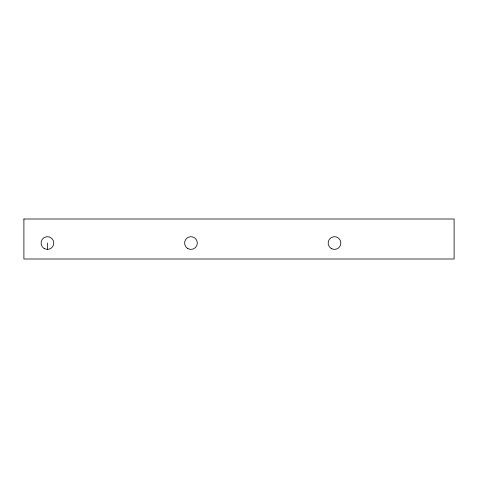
<?xml version="1.0" encoding="UTF-8"?>
<svg xmlns="http://www.w3.org/2000/svg" width="478" height="478" viewBox="0 0 478 478"><rect width="100%" height="100%" fill="white"/><g stroke="black" fill="none" stroke-linecap="round" stroke-linejoin="round"><path stroke-width="0.72" d="M47.424 249.426L47.424 243.051M23.9 219.002L23.9 258.998L454.1 258.998L454.1 219.002L23.9 219.002M331.302 248.572A6.381 6.381 0 0 0 340.868 243.051A6.381 6.381 0 0 0 331.302 237.524A6.381 6.381 0 0 0 331.302 248.572M187.764 248.572A6.381 6.381 0 0 0 197.336 243.045A6.381 6.381 0 0 0 187.764 237.524A6.381 6.381 0 0 0 187.764 248.572M44.233 248.572A6.381 6.381 0 0 0 53.805 243.051A6.381 6.381 0 0 0 44.233 237.524A6.381 6.381 0 0 0 44.233 248.572"/></g></svg>
